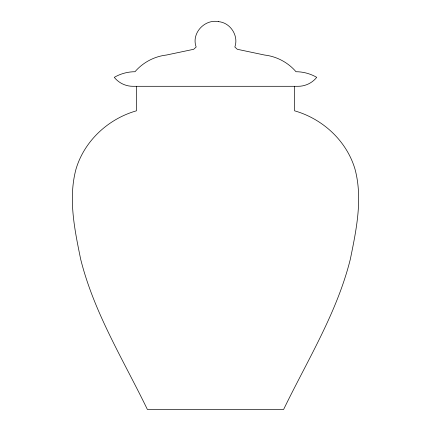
<?xml version="1.0" encoding="UTF-8"?>
<svg xmlns="http://www.w3.org/2000/svg" width="431" height="431" viewBox="0 0 431 431"><rect width="100%" height="100%" fill="white"/><g stroke="black" fill="none" stroke-linecap="round" stroke-linejoin="round"><path stroke-width="0.65" d="M218.625 21.658C230.44 22.681 238.903 35.848 234.836 47.011L237.314 49.29L264.542 55.033C276.632 56.407 288.097 62.473 296.005 71.724C303.246 71.74 310.465 73.701 316.72 77.348C312.303 82.946 305.277 86.324 298.15 86.297L132.85 86.297C125.723 86.324 118.697 82.946 114.28 77.348C120.535 73.701 127.754 71.74 134.995 71.724C142.903 62.473 154.368 56.407 166.458 55.033L193.686 49.29L196.164 47.011C191.073 33.354 204.639 18.781 218.636 21.658M294.567 86.297L294.567 110.815C322.754 118.837 346.686 140.905 355.031 169.238C362.918 198.75 356.329 229.798 350.365 259.063C337.058 312.696 307.508 360.149 283.62 409.45L147.38 409.45C123.492 360.149 93.942 312.696 80.635 259.063C74.671 229.798 68.082 198.75 75.969 169.238C84.314 140.905 108.246 118.837 136.433 110.815L136.433 86.297"/></g></svg>
